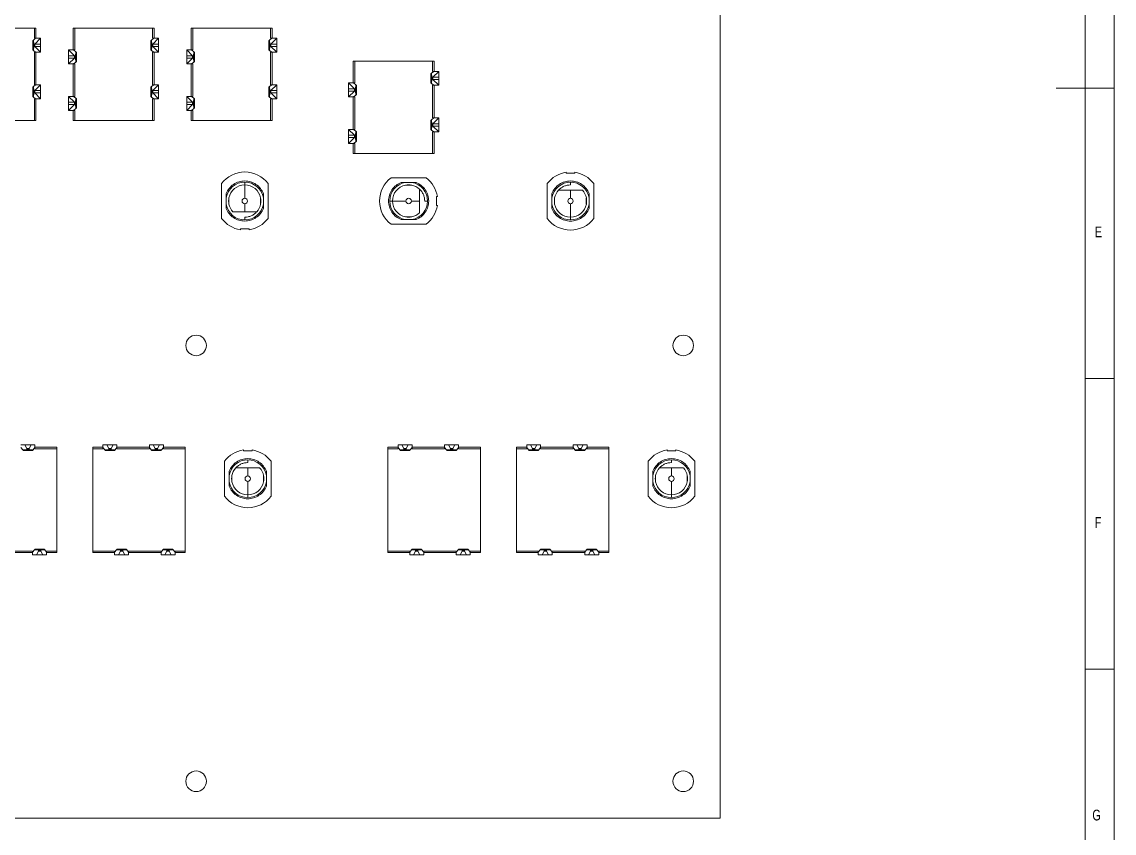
# Model space of a CAD drawing. Header units: millimetres. Extents: x 5 to 589, y 5 to 415.
# Drawn here: x 401.1 to 589, y 81.8 to 221.4 of the extents above; entities that cross this region are included whole.
import ezdxf

# ---------------------------------------------------------------- set-up
doc = ezdxf.new("R2010")
doc.units = ezdxf.units.MM
doc.styles.add('SLDTEXTSTYLE0', font='TXT', dxfattribs={"width": 0.75})

msp = doc.modelspace()

# ---------------------------------------------------------------- linework, layer by layer
at = {"color": 7, "linetype": 'Continuous', "lineweight": 0}
for p, q in [((589, 5), (589, 415)), ((584, 60.25), (584, 410)), ((589, 210), (579, 210)), ((584, 160), (589, 160)), ((589, 110), (584, 110))]:
    msp.add_line(p, q, dxfattribs=at)
at = {"color": 7, "linetype": 'Continuous', "lineweight": 15}
for p, q in [((521.21, 84.36), (521.21, 389.16)), ((403.23, 220.31), (389.83, 220.31)), ((403.23, 218.56), (403.23, 220.31)), ((403.48, 220.31), (403.23, 220.31)), ((403.48, 220.31), (403.48, 218.56)), ((409.9, 220.31), (409.9, 216.56)), ((410.15, 220.31), (409.9, 220.31)), ((410.15, 220.31), (410.15, 216.56)), ((423.55, 220.31), (410.15, 220.31)), ((423.55, 218.56), (423.55, 220.31)), ((423.8, 220.31), (423.55, 220.31)), ((423.8, 220.31), (423.8, 218.56)), ((430.22, 220.31), (430.22, 216.56)), ((430.47, 220.31), (430.22, 220.31)), ((430.47, 220.31), (430.47, 216.56)), ((443.87, 220.31), (430.47, 220.31)), ((443.87, 218.56), (443.87, 220.31)), ((444.12, 220.31), (443.87, 220.31)), ((444.12, 220.31), (444.12, 218.56)), ((402.93, 218.16), (403.05, 218.25)), ((402.93, 216.56), (402.93, 218.16)), ((403.43, 218.56), (403.05, 218.25)), ((403.05, 218.25), (403.11, 217.56)), ((403.23, 218.56), (403.43, 218.56)), ((404.28, 218.56), (403.28, 217.56)), ((403.43, 218.56), (404.28, 218.56)), ((404.28, 218.56), (404.28, 217.56)), ((423.25, 218.16), (423.37, 218.25)), ((423.25, 216.56), (423.25, 218.16)), ((423.75, 218.56), (423.37, 218.25)), ((423.37, 218.25), (423.43, 217.56)), ((423.55, 218.56), (423.75, 218.56)), ((424.6, 218.56), (423.6, 217.56)), ((423.75, 218.56), (424.6, 218.56)), ((424.6, 218.56), (424.6, 217.56)), ((443.57, 218.16), (443.69, 218.25)), ((443.57, 216.56), (443.57, 218.16)), ((444.07, 218.56), (443.69, 218.25)), ((443.69, 218.25), (443.75, 217.56)), ((443.87, 218.56), (444.07, 218.56)), ((444.92, 218.56), (443.92, 217.56)), ((444.07, 218.56), (444.92, 218.56)), ((444.92, 218.56), (444.92, 217.56)), ((403.05, 216.46), (402.93, 216.56)), ((403.11, 217.16), (403.05, 216.46)), ((403.05, 216.46), (403.43, 216.16)), ((403.11, 217.56), (403.11, 217.16)), ((403.28, 217.56), (403.11, 217.56)), ((403.11, 217.16), (403.28, 217.16)), ((403.23, 210.56), (403.23, 216.16)), ((403.43, 216.16), (403.23, 216.16)), ((403.28, 217.16), (403.28, 217.56)), ((404.28, 217.56), (403.28, 217.56)), ((403.28, 217.16), (404.28, 216.16)), ((403.28, 217.16), (404.28, 217.16)), ((404.28, 216.16), (403.43, 216.16)), ((403.48, 216.16), (403.48, 210.56)), ((404.28, 217.56), (404.28, 217.16)), ((404.28, 217.16), (404.28, 216.16)), ((409.1, 216.56), (409.95, 216.56)), ((410.1, 215.56), (409.1, 216.56)), ((409.1, 215.56), (409.1, 216.56)), ((410.33, 216.25), (409.95, 216.56)), ((409.95, 216.56), (410.15, 216.56)), ((410.27, 215.56), (410.33, 216.25)), ((410.33, 216.25), (410.45, 216.16)), ((410.45, 216.16), (410.45, 214.56)), ((423.37, 216.46), (423.25, 216.56)), ((423.43, 217.16), (423.37, 216.46)), ((423.37, 216.46), (423.75, 216.16)), ((423.43, 217.56), (423.43, 217.16)), ((423.6, 217.56), (423.43, 217.56)), ((423.43, 217.16), (423.6, 217.16)), ((423.55, 210.56), (423.55, 216.16)), ((423.75, 216.16), (423.55, 216.16)), ((423.6, 217.16), (423.6, 217.56)), ((424.6, 217.56), (423.6, 217.56)), ((423.6, 217.16), (424.6, 216.16)), ((423.6, 217.16), (424.6, 217.16)), ((424.6, 216.16), (423.75, 216.16)), ((423.8, 216.16), (423.8, 210.56)), ((424.6, 217.56), (424.6, 217.16)), ((424.6, 217.16), (424.6, 216.16)), ((430.42, 215.56), (429.42, 216.56)), ((429.42, 215.56), (429.42, 216.56)), ((429.42, 216.56), (430.27, 216.56)), ((430.65, 216.25), (430.27, 216.56)), ((430.27, 216.56), (430.47, 216.56)), ((430.59, 215.56), (430.65, 216.25)), ((430.65, 216.25), (430.77, 216.16)), ((430.77, 216.16), (430.77, 214.56)), ((443.69, 216.46), (443.57, 216.56)), ((443.75, 217.16), (443.69, 216.46)), ((443.69, 216.46), (444.07, 216.16)), ((443.75, 217.56), (443.75, 217.16)), ((443.92, 217.56), (443.75, 217.56)), ((443.75, 217.16), (443.92, 217.16)), ((443.87, 210.56), (443.87, 216.16)), ((444.07, 216.16), (443.87, 216.16)), ((443.92, 217.16), (443.92, 217.56)), ((444.92, 217.56), (443.92, 217.56)), ((443.92, 217.16), (444.92, 216.16)), ((443.92, 217.16), (444.92, 217.16)), ((444.92, 216.16), (444.07, 216.16)), ((444.12, 216.16), (444.12, 210.56)), ((444.92, 217.56), (444.92, 217.16)), ((444.92, 217.16), (444.92, 216.16)), ((409.1, 215.16), (409.1, 215.56)), ((410.1, 215.56), (409.1, 215.56)), ((409.1, 214.16), (410.1, 215.16)), ((409.1, 215.16), (410.1, 215.16)), ((409.1, 214.16), (409.1, 215.16)), ((410.33, 214.46), (409.95, 214.16)), ((410.27, 215.56), (410.1, 215.56)), ((410.1, 215.56), (410.1, 215.16)), ((410.1, 215.16), (410.27, 215.16)), ((410.27, 215.16), (410.27, 215.56)), ((410.33, 214.46), (410.27, 215.16)), ((410.45, 214.56), (410.33, 214.46)), ((429.42, 215.16), (429.42, 215.56)), ((430.42, 215.56), (429.42, 215.56)), ((429.42, 214.16), (430.42, 215.16)), ((429.42, 215.16), (430.42, 215.16)), ((429.42, 214.16), (429.42, 215.16)), ((430.65, 214.46), (430.27, 214.16)), ((430.42, 215.56), (430.42, 215.16)), ((430.59, 215.56), (430.42, 215.56)), ((430.42, 215.16), (430.59, 215.16)), ((430.59, 215.16), (430.59, 215.56)), ((430.65, 214.46), (430.59, 215.16)), ((430.77, 214.56), (430.65, 214.46)), ((458.09, 214.62), (458.09, 210.87)), ((458.34, 214.62), (458.09, 214.62)), ((458.34, 214.62), (458.34, 210.87)), ((471.74, 214.62), (458.34, 214.62)), ((471.74, 212.87), (471.74, 214.62)), ((471.99, 214.62), (471.74, 214.62)), ((471.99, 214.62), (471.99, 212.87)), ((409.95, 214.16), (409.1, 214.16)), ((409.9, 208.56), (409.9, 214.16)), ((410.15, 214.16), (409.95, 214.16)), ((410.15, 214.16), (410.15, 208.56)), ((430.27, 214.16), (429.42, 214.16)), ((430.22, 208.56), (430.22, 214.16)), ((430.47, 214.16), (430.27, 214.16)), ((430.47, 214.16), (430.47, 208.56)), ((471.44, 212.47), (471.56, 212.56)), ((471.44, 210.87), (471.44, 212.47)), ((471.94, 212.87), (471.56, 212.56)), ((471.56, 212.56), (471.62, 211.87)), ((471.74, 212.87), (471.94, 212.87)), ((472.79, 212.87), (471.79, 211.87)), ((471.94, 212.87), (472.79, 212.87)), ((472.79, 212.87), (472.79, 211.87)), ((403.43, 210.56), (403.05, 210.25)), ((403.23, 210.56), (403.43, 210.56)), ((404.28, 210.56), (403.28, 209.56)), ((403.43, 210.56), (404.28, 210.56)), ((404.28, 210.56), (404.28, 209.56)), ((423.75, 210.56), (423.37, 210.25)), ((423.55, 210.56), (423.75, 210.56)), ((424.6, 210.56), (423.6, 209.56)), ((423.75, 210.56), (424.6, 210.56)), ((424.6, 210.56), (424.6, 209.56)), ((444.07, 210.56), (443.69, 210.25)), ((443.87, 210.56), (444.07, 210.56)), ((444.92, 210.56), (443.92, 209.56)), ((444.07, 210.56), (444.92, 210.56)), ((444.92, 210.56), (444.92, 209.56)), ((457.29, 210.87), (458.14, 210.87)), ((458.29, 209.87), (457.29, 210.87)), ((457.29, 209.87), (457.29, 210.87)), ((458.52, 210.56), (458.14, 210.87)), ((458.14, 210.87), (458.34, 210.87)), ((458.46, 209.87), (458.52, 210.56)), ((458.52, 210.56), (458.64, 210.47)), ((471.56, 210.77), (471.44, 210.87)), ((471.62, 211.47), (471.56, 210.77)), ((471.56, 210.77), (471.94, 210.47)), ((471.62, 211.87), (471.62, 211.47)), ((471.79, 211.87), (471.62, 211.87)), ((471.62, 211.47), (471.79, 211.47)), ((471.79, 211.47), (471.79, 211.87)), ((472.79, 211.87), (471.79, 211.87)), ((471.79, 211.47), (472.79, 210.47)), ((471.79, 211.47), (472.79, 211.47)), ((472.79, 211.87), (472.79, 211.47)), ((472.79, 211.47), (472.79, 210.47)), ((402.93, 210.16), (403.05, 210.25)), ((402.93, 208.56), (402.93, 210.16)), ((403.05, 210.25), (403.11, 209.56)), ((403.11, 209.16), (403.05, 208.46)), ((403.11, 209.56), (403.11, 209.16)), ((403.28, 209.56), (403.11, 209.56)), ((403.11, 209.16), (403.28, 209.16)), ((403.28, 209.16), (403.28, 209.56)), ((404.28, 209.56), (403.28, 209.56)), ((403.28, 209.16), (404.28, 209.16)), ((403.28, 209.16), (404.28, 208.16)), ((404.28, 209.56), (404.28, 209.16)), ((404.28, 209.16), (404.28, 208.16)), ((423.25, 210.16), (423.37, 210.25)), ((423.25, 208.56), (423.25, 210.16)), ((423.37, 210.25), (423.43, 209.56)), ((423.43, 209.16), (423.37, 208.46)), ((423.6, 209.56), (423.43, 209.56)), ((423.43, 209.56), (423.43, 209.16)), ((423.43, 209.16), (423.6, 209.16)), ((423.6, 209.16), (423.6, 209.56)), ((424.6, 209.56), (423.6, 209.56)), ((423.6, 209.16), (424.6, 209.16)), ((423.6, 209.16), (424.6, 208.16)), ((424.6, 209.56), (424.6, 209.16)), ((424.6, 209.16), (424.6, 208.16)), ((443.57, 210.16), (443.69, 210.25)), ((443.57, 208.56), (443.57, 210.16)), ((443.69, 210.25), (443.75, 209.56)), ((443.75, 209.16), (443.69, 208.46)), ((443.75, 209.56), (443.75, 209.16)), ((443.92, 209.56), (443.75, 209.56)), ((443.75, 209.16), (443.92, 209.16)), ((443.92, 209.16), (443.92, 209.56)), ((444.92, 209.56), (443.92, 209.56)), ((443.92, 209.16), (444.92, 209.16)), ((443.92, 209.16), (444.92, 208.16)), ((444.92, 209.56), (444.92, 209.16)), ((444.92, 209.16), (444.92, 208.16)), ((457.29, 209.47), (457.29, 209.87)), ((458.29, 209.87), (457.29, 209.87)), ((457.29, 208.47), (458.29, 209.47)), ((457.29, 208.47), (457.29, 209.47)), ((457.29, 209.47), (458.29, 209.47)), ((458.52, 208.77), (458.14, 208.47)), ((458.46, 209.87), (458.29, 209.87)), ((458.29, 209.87), (458.29, 209.47)), ((458.29, 209.47), (458.46, 209.47)), ((458.46, 209.47), (458.46, 209.87)), ((458.52, 208.77), (458.46, 209.47)), ((458.64, 208.87), (458.52, 208.77)), ((458.64, 210.47), (458.64, 208.87)), ((471.74, 204.87), (471.74, 210.47)), ((471.94, 210.47), (471.74, 210.47)), ((472.79, 210.47), (471.94, 210.47)), ((471.99, 210.47), (471.99, 204.87)), ((403.05, 208.46), (402.93, 208.56)), ((403.43, 208.16), (403.05, 208.46)), ((403.23, 204.41), (403.23, 208.16)), ((403.43, 208.16), (403.23, 208.16)), ((404.28, 208.16), (403.43, 208.16)), ((403.48, 208.16), (403.48, 204.41)), ((409.1, 208.56), (409.95, 208.56)), ((410.1, 207.56), (409.1, 208.56)), ((409.1, 207.56), (409.1, 208.56)), ((409.1, 207.16), (409.1, 207.56)), ((410.1, 207.56), (409.1, 207.56)), ((409.1, 206.16), (410.1, 207.16)), ((409.1, 206.16), (409.1, 207.16)), ((409.1, 207.16), (410.1, 207.16)), ((409.95, 208.56), (410.33, 208.25)), ((409.95, 208.56), (410.15, 208.56)), ((410.27, 207.56), (410.1, 207.56)), ((410.1, 207.56), (410.1, 207.16)), ((410.1, 207.16), (410.27, 207.16)), ((410.27, 207.56), (410.33, 208.25)), ((410.27, 207.16), (410.27, 207.56)), ((410.33, 206.46), (410.27, 207.16)), ((410.33, 208.25), (410.45, 208.16)), ((410.45, 208.16), (410.45, 206.56)), ((423.37, 208.46), (423.25, 208.56)), ((423.75, 208.16), (423.37, 208.46)), ((423.55, 204.41), (423.55, 208.16)), ((423.75, 208.16), (423.55, 208.16)), ((424.6, 208.16), (423.75, 208.16)), ((423.8, 208.16), (423.8, 204.41)), ((429.42, 208.56), (430.27, 208.56)), ((430.42, 207.56), (429.42, 208.56)), ((429.42, 207.56), (429.42, 208.56)), ((429.42, 207.16), (429.42, 207.56)), ((430.42, 207.56), (429.42, 207.56)), ((429.42, 206.16), (430.42, 207.16)), ((429.42, 206.16), (429.42, 207.16)), ((429.42, 207.16), (430.42, 207.16)), ((430.27, 208.56), (430.65, 208.25)), ((430.27, 208.56), (430.47, 208.56)), ((430.59, 207.56), (430.42, 207.56)), ((430.42, 207.56), (430.42, 207.16)), ((430.42, 207.16), (430.59, 207.16)), ((430.59, 207.56), (430.65, 208.25)), ((430.59, 207.16), (430.59, 207.56)), ((430.65, 206.46), (430.59, 207.16)), ((430.65, 208.25), (430.77, 208.16)), ((430.77, 208.16), (430.77, 206.56)), ((443.69, 208.46), (443.57, 208.56)), ((444.07, 208.16), (443.69, 208.46)), ((443.87, 204.41), (443.87, 208.16)), ((444.07, 208.16), (443.87, 208.16)), ((444.92, 208.16), (444.07, 208.16)), ((444.12, 208.16), (444.12, 204.41)), ((458.14, 208.47), (457.29, 208.47)), ((458.09, 202.87), (458.09, 208.47)), ((458.34, 208.47), (458.14, 208.47)), ((458.34, 208.47), (458.34, 202.87)), ((409.95, 206.16), (409.1, 206.16)), ((409.9, 204.41), (409.9, 206.16)), ((409.95, 206.16), (410.33, 206.46)), ((410.15, 206.16), (409.95, 206.16)), ((410.15, 206.16), (410.15, 204.41)), ((410.45, 206.56), (410.33, 206.46)), ((430.27, 206.16), (429.42, 206.16)), ((430.22, 204.41), (430.22, 206.16)), ((430.27, 206.16), (430.65, 206.46)), ((430.47, 206.16), (430.27, 206.16)), ((430.47, 206.16), (430.47, 204.41)), ((430.77, 206.56), (430.65, 206.46)), ((471.94, 204.87), (471.56, 204.56)), ((471.74, 204.87), (471.94, 204.87)), ((472.79, 204.87), (471.79, 203.87)), ((471.94, 204.87), (472.79, 204.87)), ((472.79, 204.87), (472.79, 203.87)), ((389.83, 204.41), (403.23, 204.41)), ((403.48, 204.41), (403.23, 204.41)), ((409.9, 204.41), (410.15, 204.41)), ((410.15, 204.41), (423.55, 204.41)), ((423.8, 204.41), (423.55, 204.41)), ((430.22, 204.41), (430.47, 204.41)), ((430.47, 204.41), (443.87, 204.41)), ((444.12, 204.41), (443.87, 204.41)), ((471.44, 204.47), (471.56, 204.56)), ((471.44, 202.87), (471.44, 204.47)), ((471.56, 204.56), (471.62, 203.87)), ((471.62, 203.47), (471.56, 202.77)), ((471.62, 203.87), (471.62, 203.47)), ((471.79, 203.87), (471.62, 203.87)), ((471.62, 203.47), (471.79, 203.47)), ((471.79, 203.47), (471.79, 203.87)), ((472.79, 203.87), (471.79, 203.87)), ((471.79, 203.47), (472.79, 203.47)), ((471.79, 203.47), (472.79, 202.47)), ((472.79, 203.87), (472.79, 203.47)), ((472.79, 203.47), (472.79, 202.47)), ((458.29, 201.87), (457.29, 202.87)), ((457.29, 201.87), (457.29, 202.87)), ((457.29, 202.87), (458.14, 202.87)), ((457.29, 201.47), (457.29, 201.87)), ((458.29, 201.87), (457.29, 201.87)), ((457.29, 200.47), (458.29, 201.47)), ((457.29, 201.47), (458.29, 201.47)), ((457.29, 200.47), (457.29, 201.47)), ((458.14, 202.87), (458.52, 202.56)), ((458.14, 202.87), (458.34, 202.87)), ((458.46, 201.87), (458.29, 201.87)), ((458.29, 201.87), (458.29, 201.47)), ((458.29, 201.47), (458.46, 201.47)), ((458.46, 201.87), (458.52, 202.56)), ((458.46, 201.47), (458.46, 201.87)), ((458.52, 200.77), (458.46, 201.47)), ((458.52, 202.56), (458.64, 202.47)), ((458.64, 202.47), (458.64, 200.87)), ((471.56, 202.77), (471.44, 202.87)), ((471.94, 202.47), (471.56, 202.77)), ((471.74, 198.72), (471.74, 202.47)), ((471.94, 202.47), (471.74, 202.47)), ((472.79, 202.47), (471.94, 202.47)), ((471.99, 202.47), (471.99, 198.72)), ((458.14, 200.47), (457.29, 200.47)), ((458.09, 198.72), (458.09, 200.47)), ((458.14, 200.47), (458.52, 200.77)), ((458.34, 200.47), (458.14, 200.47)), ((458.34, 200.47), (458.34, 198.72)), ((458.64, 200.87), (458.52, 200.77)), ((458.09, 198.72), (458.34, 198.72)), ((458.34, 198.72), (471.74, 198.72)), ((471.99, 198.72), (471.74, 198.72)), ((494.71, 195.5), (494.71, 195.33)), ((496.21, 195.5), (496.21, 195.33)), ((439.42, 193.33), (439.42, 193.81)), ((470.61, 194.56), (464.61, 194.56)), ((496.21, 195.33), (494.71, 195.33)), ((495.46, 193.81), (495.46, 193.33)), ((435.42, 193.56), (435.42, 187.56)), ((439.42, 193.33), (439.42, 191.02)), ((443.42, 187.56), (443.42, 193.56)), ((491.46, 193.56), (491.46, 187.56)), ((495.46, 191.02), (495.46, 192.43)), ((499.46, 187.56), (499.46, 193.56)), ((439.42, 190.09), (439.42, 188.68)), ((464.83, 190.56), (464.36, 190.56)), ((464.83, 190.56), (467.14, 190.56)), ((468.07, 190.56), (469.48, 190.56)), ((470.86, 190.56), (470.38, 190.56)), ((472.55, 191.31), (472.38, 191.31)), ((472.38, 189.81), (472.38, 191.31)), ((495.46, 187.78), (495.46, 190.09)), ((472.55, 189.81), (472.38, 189.81)), ((439.42, 187.31), (439.42, 187.78)), ((464.61, 186.56), (470.61, 186.56)), ((495.46, 187.78), (495.46, 187.31)), ((438.67, 185.78), (440.17, 185.78)), ((438.67, 185.62), (438.67, 185.78)), ((440.17, 185.62), (440.17, 185.78)), ((400.91, 148.58), (401.56, 148.58)), ((401.56, 148.58), (401.91, 147.98)), ((401.56, 148.58), (402.65, 148.58)), ((402.31, 147.98), (402.65, 148.58)), ((402.65, 148.58), (403.31, 148.58)), ((403.31, 148.58), (403.31, 148.13)), ((415.02, 148.13), (415.02, 148.58)), ((415.02, 148.58), (415.67, 148.58)), ((415.67, 148.58), (416.02, 147.98)), ((415.67, 148.58), (416.76, 148.58)), ((416.42, 147.98), (416.76, 148.58)), ((416.76, 148.58), (417.42, 148.58)), ((417.42, 148.58), (417.42, 148.13)), ((423.02, 148.13), (423.02, 148.58)), ((423.02, 148.58), (423.67, 148.58)), ((423.67, 148.58), (424.02, 147.98)), ((423.67, 148.58), (424.76, 148.58)), ((424.42, 147.98), (424.76, 148.58)), ((424.76, 148.58), (425.42, 148.58)), ((425.42, 148.58), (425.42, 148.13)), ((465.81, 148.13), (465.81, 148.58)), ((465.81, 148.58), (466.46, 148.58)), ((466.46, 148.58), (466.81, 147.98)), ((466.46, 148.58), (467.55, 148.58)), ((467.21, 147.98), (467.55, 148.58)), ((467.55, 148.58), (468.21, 148.58)), ((468.21, 148.58), (468.21, 148.13)), ((473.81, 148.13), (473.81, 148.58)), ((473.81, 148.58), (474.46, 148.58)), ((474.46, 148.58), (474.81, 147.98)), ((474.46, 148.58), (475.55, 148.58)), ((475.21, 147.98), (475.55, 148.58)), ((475.55, 148.58), (476.21, 148.58)), ((476.21, 148.58), (476.21, 148.13)), ((487.92, 148.13), (487.92, 148.58)), ((487.92, 148.58), (488.57, 148.58)), ((488.57, 148.58), (488.92, 147.98)), ((488.57, 148.58), (489.66, 148.58)), ((489.32, 147.98), (489.66, 148.58)), ((489.66, 148.58), (490.32, 148.58)), ((490.32, 148.58), (490.32, 148.13)), ((495.92, 148.13), (495.92, 148.58)), ((495.92, 148.58), (496.57, 148.58)), ((496.57, 148.58), (496.92, 147.98)), ((496.57, 148.58), (497.66, 148.58)), ((497.32, 147.98), (497.66, 148.58)), ((497.66, 148.58), (498.32, 148.58)), ((498.32, 148.58), (498.32, 148.13)), ((401.21, 147.75), (400.91, 148.13)), ((401.21, 147.75), (401.91, 147.81)), ((401.31, 147.63), (401.21, 147.75)), ((402.91, 147.63), (401.31, 147.63)), ((402.31, 147.98), (401.91, 147.98)), ((401.91, 147.98), (401.91, 147.81)), ((401.91, 147.81), (402.31, 147.81)), ((402.31, 147.81), (402.31, 147.98)), ((402.31, 147.81), (403, 147.75)), ((403, 147.75), (402.91, 147.63)), ((403.31, 148.13), (403, 147.75)), ((403.31, 148.18), (407.06, 148.18)), ((403.31, 148.13), (403.31, 147.93)), ((407.06, 147.93), (403.31, 147.93)), ((407.06, 148.18), (407.06, 147.93)), ((407.06, 130.33), (407.06, 147.93)), ((413.27, 148.18), (415.02, 148.18)), ((413.27, 148.18), (413.27, 147.93)), ((413.27, 147.93), (413.27, 130.33)), ((415.02, 147.93), (413.27, 147.93)), ((415.32, 147.75), (415.02, 148.13)), ((415.02, 147.93), (415.02, 148.13)), ((415.32, 147.75), (416.02, 147.81)), ((415.42, 147.63), (415.32, 147.75)), ((417.02, 147.63), (415.42, 147.63)), ((416.42, 147.98), (416.02, 147.98)), ((416.02, 147.98), (416.02, 147.81)), ((416.02, 147.81), (416.42, 147.81)), ((416.42, 147.81), (416.42, 147.98)), ((416.42, 147.81), (417.11, 147.75)), ((417.11, 147.75), (417.02, 147.63)), ((417.11, 147.75), (417.42, 148.13)), ((417.42, 148.18), (423.02, 148.18)), ((417.42, 148.13), (417.42, 147.93)), ((423.02, 147.93), (417.42, 147.93)), ((423.32, 147.75), (423.02, 148.13)), ((423.02, 147.93), (423.02, 148.13)), ((423.32, 147.75), (424.02, 147.81)), ((423.42, 147.63), (423.32, 147.75)), ((425.02, 147.63), (423.42, 147.63)), ((424.02, 147.98), (424.02, 147.81)), ((424.42, 147.98), (424.02, 147.98)), ((424.02, 147.81), (424.42, 147.81)), ((424.42, 147.81), (424.42, 147.98)), ((424.42, 147.81), (425.11, 147.75)), ((425.11, 147.75), (425.02, 147.63)), ((425.42, 148.13), (425.11, 147.75)), ((425.42, 148.18), (429.17, 148.18)), ((425.42, 148.13), (425.42, 147.93)), ((429.17, 147.93), (425.42, 147.93)), ((429.17, 148.18), (429.17, 147.93)), ((429.17, 130.33), (429.17, 147.93)), ((439.18, 147.72), (439.18, 147.55)), ((440.68, 147.55), (439.18, 147.55)), ((440.68, 147.72), (440.68, 147.55)), ((464.06, 148.18), (465.81, 148.18)), ((464.06, 148.18), (464.06, 147.93)), ((464.06, 147.93), (464.06, 130.33)), ((465.81, 147.93), (464.06, 147.93)), ((466.11, 147.75), (465.81, 148.13)), ((465.81, 147.93), (465.81, 148.13)), ((466.11, 147.75), (466.81, 147.81)), ((466.21, 147.63), (466.11, 147.75)), ((467.81, 147.63), (466.21, 147.63)), ((466.81, 147.98), (466.81, 147.81)), ((467.21, 147.98), (466.81, 147.98)), ((466.81, 147.81), (467.21, 147.81)), ((467.21, 147.81), (467.21, 147.98)), ((467.21, 147.81), (467.9, 147.75)), ((467.9, 147.75), (467.81, 147.63)), ((467.9, 147.75), (468.21, 148.13)), ((468.21, 148.18), (473.81, 148.18)), ((468.21, 148.13), (468.21, 147.93)), ((473.81, 147.93), (468.21, 147.93)), ((474.11, 147.75), (473.81, 148.13)), ((473.81, 147.93), (473.81, 148.13)), ((474.11, 147.75), (474.81, 147.81)), ((474.21, 147.63), (474.11, 147.75)), ((475.81, 147.63), (474.21, 147.63)), ((475.21, 147.98), (474.81, 147.98)), ((474.81, 147.98), (474.81, 147.81)), ((474.81, 147.81), (475.21, 147.81)), ((475.21, 147.81), (475.21, 147.98)), ((475.21, 147.81), (475.9, 147.75)), ((475.9, 147.75), (475.81, 147.63)), ((476.21, 148.13), (475.9, 147.75)), ((476.21, 148.18), (479.96, 148.18)), ((476.21, 148.13), (476.21, 147.93)), ((479.96, 147.93), (476.21, 147.93)), ((479.96, 148.18), (479.96, 147.93)), ((479.96, 130.33), (479.96, 147.93)), ((486.17, 148.18), (487.92, 148.18)), ((486.17, 148.18), (486.17, 147.93)), ((486.17, 147.93), (486.17, 130.33)), ((487.92, 147.93), (486.17, 147.93)), ((488.22, 147.75), (487.92, 148.13)), ((487.92, 147.93), (487.92, 148.13)), ((488.22, 147.75), (488.92, 147.81)), ((488.32, 147.63), (488.22, 147.75)), ((489.92, 147.63), (488.32, 147.63)), ((489.32, 147.98), (488.92, 147.98)), ((488.92, 147.98), (488.92, 147.81)), ((488.92, 147.81), (489.32, 147.81)), ((489.32, 147.81), (489.32, 147.98)), ((489.32, 147.81), (490.01, 147.75)), ((490.01, 147.75), (489.92, 147.63)), ((490.01, 147.75), (490.32, 148.13)), ((490.32, 148.18), (495.92, 148.18)), ((490.32, 148.13), (490.32, 147.93)), ((495.92, 147.93), (490.32, 147.93)), ((496.22, 147.75), (495.92, 148.13)), ((495.92, 147.93), (495.92, 148.13)), ((496.22, 147.75), (496.92, 147.81)), ((496.32, 147.63), (496.22, 147.75)), ((497.92, 147.63), (496.32, 147.63)), ((497.32, 147.98), (496.92, 147.98)), ((496.92, 147.98), (496.92, 147.81)), ((496.92, 147.81), (497.32, 147.81)), ((497.32, 147.81), (497.32, 147.98)), ((497.32, 147.81), (498.01, 147.75)), ((498.01, 147.75), (497.92, 147.63)), ((498.32, 148.13), (498.01, 147.75)), ((498.32, 148.18), (502.07, 148.18)), ((498.32, 148.13), (498.32, 147.93)), ((502.07, 147.93), (498.32, 147.93)), ((502.07, 148.18), (502.07, 147.93)), ((502.07, 130.33), (502.07, 147.93)), ((512.08, 147.72), (512.08, 147.55)), ((513.58, 147.55), (512.08, 147.55)), ((513.58, 147.72), (513.58, 147.55)), ((435.93, 145.78), (435.93, 139.78)), ((439.93, 146.03), (439.93, 145.55)), ((443.93, 139.78), (443.93, 145.78)), ((508.83, 145.78), (508.83, 139.78)), ((512.83, 146.03), (512.83, 145.55)), ((516.83, 139.78), (516.83, 145.78)), ((439.93, 143.24), (439.93, 144.65)), ((512.83, 143.24), (512.83, 144.65)), ((439.93, 140), (439.93, 142.31)), ((512.83, 140), (512.83, 142.31)), ((439.93, 140), (439.93, 139.53)), ((512.83, 140), (512.83, 139.53)), ((397.31, 130.33), (402.91, 130.33)), ((402.91, 130.08), (397.31, 130.08)), ((402.91, 130.13), (403.21, 130.51)), ((402.91, 130.13), (402.91, 130.33)), ((402.91, 129.68), (402.91, 130.13)), ((403.56, 129.68), (402.91, 129.68)), ((403.21, 130.51), (403.31, 130.63)), ((403.91, 130.45), (403.21, 130.51)), ((403.31, 130.63), (404.91, 130.63)), ((403.91, 130.28), (403.56, 129.68)), ((404.65, 129.68), (403.56, 129.68)), ((404.31, 130.45), (403.91, 130.45)), ((403.91, 130.45), (403.91, 130.28)), ((403.91, 130.28), (404.31, 130.28)), ((405, 130.51), (404.31, 130.45)), ((404.31, 130.28), (404.31, 130.45)), ((404.65, 129.68), (404.31, 130.28)), ((405.31, 129.68), (404.65, 129.68)), ((404.91, 130.63), (405, 130.51)), ((405, 130.51), (405.31, 130.13)), ((405.31, 130.33), (407.06, 130.33)), ((405.31, 130.33), (405.31, 130.13)), ((405.31, 130.13), (405.31, 129.68)), ((407.06, 130.08), (405.31, 130.08)), ((407.06, 130.08), (407.06, 130.33)), ((413.27, 130.33), (417.02, 130.33)), ((413.27, 130.33), (413.27, 130.08)), ((413.27, 130.08), (417.02, 130.08)), ((417.32, 130.51), (417.02, 130.13)), ((417.02, 130.13), (417.02, 130.33)), ((417.02, 129.68), (417.02, 130.13)), ((417.67, 129.68), (417.02, 129.68)), ((417.32, 130.51), (417.42, 130.63)), ((418.02, 130.45), (417.32, 130.51)), ((417.42, 130.63), (419.02, 130.63)), ((418.02, 130.28), (417.67, 129.68)), ((418.76, 129.68), (417.67, 129.68)), ((418.02, 130.45), (418.02, 130.28)), ((418.42, 130.45), (418.02, 130.45)), ((418.02, 130.28), (418.42, 130.28)), ((419.11, 130.51), (418.42, 130.45)), ((418.42, 130.28), (418.42, 130.45)), ((418.76, 129.68), (418.42, 130.28)), ((419.42, 129.68), (418.76, 129.68)), ((419.02, 130.63), (419.11, 130.51)), ((419.11, 130.51), (419.42, 130.13)), ((419.42, 130.33), (425.02, 130.33)), ((419.42, 130.33), (419.42, 130.13)), ((419.42, 130.13), (419.42, 129.68)), ((425.02, 130.08), (419.42, 130.08)), ((425.02, 130.13), (425.32, 130.51)), ((425.02, 130.13), (425.02, 130.33)), ((425.02, 129.68), (425.02, 130.13)), ((425.67, 129.68), (425.02, 129.68)), ((425.32, 130.51), (425.42, 130.63)), ((426.02, 130.45), (425.32, 130.51)), ((425.42, 130.63), (427.02, 130.63)), ((426.02, 130.28), (425.67, 129.68)), ((426.76, 129.68), (425.67, 129.68)), ((426.02, 130.45), (426.02, 130.28)), ((426.42, 130.45), (426.02, 130.45)), ((426.02, 130.28), (426.42, 130.28)), ((427.11, 130.51), (426.42, 130.45)), ((426.42, 130.28), (426.42, 130.45)), ((426.76, 129.68), (426.42, 130.28)), ((427.42, 129.68), (426.76, 129.68)), ((427.02, 130.63), (427.11, 130.51)), ((427.11, 130.51), (427.42, 130.13)), ((427.42, 130.33), (429.17, 130.33)), ((427.42, 130.33), (427.42, 130.13)), ((427.42, 130.13), (427.42, 129.68)), ((429.17, 130.08), (427.42, 130.08)), ((429.17, 130.08), (429.17, 130.33)), ((464.06, 130.33), (467.81, 130.33)), ((464.06, 130.33), (464.06, 130.08)), ((464.06, 130.08), (467.81, 130.08)), ((468.11, 130.51), (467.81, 130.13)), ((467.81, 130.13), (467.81, 130.33)), ((467.81, 129.68), (467.81, 130.13)), ((468.46, 129.68), (467.81, 129.68)), ((468.11, 130.51), (468.21, 130.63)), ((468.81, 130.45), (468.11, 130.51)), ((468.21, 130.63), (469.81, 130.63)), ((468.81, 130.28), (468.46, 129.68)), ((469.55, 129.68), (468.46, 129.68)), ((469.21, 130.45), (468.81, 130.45)), ((468.81, 130.45), (468.81, 130.28)), ((468.81, 130.28), (469.21, 130.28)), ((469.9, 130.51), (469.21, 130.45)), ((469.21, 130.28), (469.21, 130.45)), ((469.55, 129.68), (469.21, 130.28)), ((470.21, 129.68), (469.55, 129.68)), ((469.81, 130.63), (469.9, 130.51)), ((469.9, 130.51), (470.21, 130.13)), ((470.21, 130.33), (475.81, 130.33)), ((470.21, 130.33), (470.21, 130.13)), ((470.21, 130.13), (470.21, 129.68)), ((475.81, 130.08), (470.21, 130.08)), ((475.81, 130.13), (476.11, 130.51)), ((475.81, 130.13), (475.81, 130.33)), ((475.81, 129.68), (475.81, 130.13)), ((476.46, 129.68), (475.81, 129.68)), ((476.11, 130.51), (476.21, 130.63)), ((476.81, 130.45), (476.11, 130.51)), ((476.21, 130.63), (477.81, 130.63)), ((476.81, 130.28), (476.46, 129.68)), ((477.55, 129.68), (476.46, 129.68)), ((477.21, 130.45), (476.81, 130.45)), ((476.81, 130.45), (476.81, 130.28)), ((476.81, 130.28), (477.21, 130.28)), ((477.9, 130.51), (477.21, 130.45)), ((477.21, 130.28), (477.21, 130.45)), ((477.55, 129.68), (477.21, 130.28)), ((478.21, 129.68), (477.55, 129.68)), ((477.81, 130.63), (477.9, 130.51)), ((477.9, 130.51), (478.21, 130.13)), ((478.21, 130.33), (479.96, 130.33)), ((478.21, 130.33), (478.21, 130.13)), ((478.21, 130.13), (478.21, 129.68)), ((479.96, 130.08), (478.21, 130.08)), ((479.96, 130.08), (479.96, 130.33)), ((486.17, 130.33), (489.92, 130.33)), ((486.17, 130.33), (486.17, 130.08)), ((486.17, 130.08), (489.92, 130.08)), ((490.22, 130.51), (489.92, 130.13)), ((489.92, 130.13), (489.92, 130.33)), ((489.92, 129.68), (489.92, 130.13)), ((490.57, 129.68), (489.92, 129.68)), ((490.22, 130.51), (490.32, 130.63)), ((490.92, 130.45), (490.22, 130.51)), ((490.32, 130.63), (491.92, 130.63)), ((490.92, 130.28), (490.57, 129.68)), ((491.66, 129.68), (490.57, 129.68)), ((490.92, 130.45), (490.92, 130.28)), ((491.32, 130.45), (490.92, 130.45)), ((490.92, 130.28), (491.32, 130.28)), ((492.01, 130.51), (491.32, 130.45)), ((491.32, 130.28), (491.32, 130.45)), ((491.66, 129.68), (491.32, 130.28)), ((492.32, 129.68), (491.66, 129.68)), ((491.92, 130.63), (492.01, 130.51)), ((492.01, 130.51), (492.32, 130.13)), ((492.32, 130.33), (497.92, 130.33)), ((492.32, 130.33), (492.32, 130.13)), ((492.32, 130.13), (492.32, 129.68)), ((497.92, 130.08), (492.32, 130.08)), ((497.92, 130.13), (498.22, 130.51)), ((497.92, 130.13), (497.92, 130.33)), ((497.92, 129.68), (497.92, 130.13)), ((498.57, 129.68), (497.92, 129.68)), ((498.22, 130.51), (498.32, 130.63)), ((498.92, 130.45), (498.22, 130.51)), ((498.32, 130.63), (499.92, 130.63)), ((498.92, 130.28), (498.57, 129.68)), ((499.66, 129.68), (498.57, 129.68)), ((499.32, 130.45), (498.92, 130.45)), ((498.92, 130.45), (498.92, 130.28)), ((498.92, 130.28), (499.32, 130.28)), ((500.01, 130.51), (499.32, 130.45)), ((499.32, 130.28), (499.32, 130.45)), ((499.66, 129.68), (499.32, 130.28)), ((500.32, 129.68), (499.66, 129.68)), ((499.92, 130.63), (500.01, 130.51)), ((500.01, 130.51), (500.32, 130.13)), ((500.32, 130.33), (502.07, 130.33)), ((500.32, 130.33), (500.32, 130.13)), ((500.32, 130.13), (500.32, 129.68)), ((502.07, 130.08), (500.32, 130.08)), ((502.07, 130.08), (502.07, 130.33)), ((89.41, 84.36), (521.21, 84.36))]:
    msp.add_line(p, q, dxfattribs=at)
for centre in [(431.04, 165.71), (514.86, 165.71), (431.04, 90.71), (514.86, 90.71)]:
    msp.add_circle(centre, 1.77, dxfattribs=at)
for centre, radius, start, end in [((439.42, 190.56), 5, 36.8699, 143.1301), ((495.46, 190.56), 5, 98.6269, 143.1301), ((495.46, 190.56), 5, 36.8699, 81.3731), ((439.42, 190.56), 3.25, 90, 169.9367), ((439.42, 190.56), 3.25, 10.0633, 90), ((467.61, 190.56), 5, 126.8699, 233.1301), ((467.61, 190.56), 3.25, 100.0633, 180), ((467.61, 190.56), 3.25, 0, 79.9367), ((467.61, 190.56), 5, 8.6269, 53.1301), ((495.46, 190.56), 3.25, 90, 169.9367), ((495.46, 190.56), 3.25, 10.0633, 90), ((439.42, 190.56), 2.78, 90, 169.1071), ((439.42, 190.56), 2.78, 10.8929, 90), ((467.61, 190.56), 2.78, 100.8929, 180), ((467.61, 190.56), 2.78, 79.1067, 100.8938), ((467.61, 190.56), 2.78, 47.4934, 79.1071), ((495.46, 190.56), 2.78, 137.4934, 169.1071), ((495.46, 190.56), 2.78, 10.8932, 42.5066), ((439.42, 190.56), 3.25, 190.0633, 270), ((439.42, 190.56), 2.78, 169.1068, 190.8929), ((439.42, 190.56), 2.78, 190.8932, 222.5066), ((439.42, 190.56), 0.465, 90, 270), ((439.42, 190.56), 0.465, 270, 90), ((439.42, 190.56), 3.25, 270, 349.9367), ((439.42, 190.56), 2.78, 317.4934, 349.1071), ((439.42, 190.56), 2.78, 349.1067, 10.8938), ((467.61, 190.56), 3.25, 180, 259.9367), ((467.61, 190.56), 2.78, 180, 259.1071), ((467.61, 190.56), 0.465, 0, 180), ((467.61, 190.56), 0.465, 180, 0), ((467.61, 190.56), 3.25, 280.0633, 0), ((495.46, 190.56), 3.25, 190.0633, 270), ((495.46, 190.56), 2.78, 169.1067, 190.8938), ((495.46, 190.56), 2.78, 190.8929, 270), ((495.46, 190.56), 0.465, 90, 270), ((495.46, 190.56), 0.465, 270, 90), ((495.46, 190.56), 2.78, 270, 349.1071), ((495.46, 190.56), 3.25, 270, 349.9367), ((495.46, 190.56), 2.78, 349.1068, 10.8929), ((467.61, 190.56), 2.78, 280.8932, 312.5066), ((467.61, 190.56), 5, 306.8699, 351.3731), ((439.42, 190.56), 5, 216.8699, 261.3731), ((439.42, 190.56), 5, 278.6269, 323.1301), ((467.61, 190.56), 2.78, 259.1068, 280.8929), ((495.46, 190.56), 5, 216.8699, 323.1301), ((439.93, 142.78), 5, 98.6269, 143.1301), ((439.93, 142.78), 5, 36.8699, 81.3731), ((512.83, 142.78), 5, 98.6269, 143.1301), ((512.83, 142.78), 5, 36.8699, 81.3731), ((439.93, 142.78), 3.25, 90, 169.9367), ((439.93, 142.78), 3.25, 10.0633, 90), ((512.83, 142.78), 3.25, 90, 169.9367), ((512.83, 142.78), 3.25, 10.0633, 90), ((439.93, 142.78), 2.78, 169.1067, 190.8938), ((439.93, 142.78), 2.78, 137.4934, 169.1071), ((439.93, 142.78), 0.465, 90, 270), ((439.93, 142.78), 0.465, 270, 90), ((439.93, 142.78), 2.78, 10.8932, 42.5066), ((439.93, 142.78), 2.78, 349.1068, 10.8929), ((512.83, 142.78), 2.78, 169.1067, 190.8938), ((512.83, 142.78), 2.78, 137.4934, 169.1071), ((512.83, 142.78), 0.465, 90, 270), ((512.83, 142.78), 0.465, 270, 90), ((512.83, 142.78), 2.78, 10.8932, 42.5066), ((512.83, 142.78), 2.78, 349.1068, 10.8929), ((439.93, 142.78), 3.25, 190.0633, 270), ((439.93, 142.78), 2.78, 190.8929, 270), ((439.93, 142.78), 2.78, 270, 349.1071), ((439.93, 142.78), 3.25, 270, 349.9367), ((512.83, 142.78), 3.25, 190.0633, 270), ((512.83, 142.78), 2.78, 190.8929, 270), ((512.83, 142.78), 2.78, 270, 349.1071), ((512.83, 142.78), 3.25, 270, 349.9367), ((439.93, 142.78), 5, 216.8699, 323.1301), ((512.83, 142.78), 5, 216.8699, 323.1301)]:
    msp.add_arc(centre, radius, start, end, dxfattribs=at)
for points, knots in [([(436.22, 191.85), (436.37, 192.15), (436.68, 192.76), (437.46, 193.46), (438.4, 193.91), (439.42, 194.06), (440.43, 193.91), (441.37, 193.46), (442.16, 192.76), (442.47, 192.15), (442.62, 191.85)], [0, 0, 0, 0, 0.122204, 0.25, 0.377796, 0.500001, 0.622203, 0.750001, 0.877797, 1, 1, 1, 1]), ([(466.32, 187.36), (466.02, 187.51), (465.41, 187.82), (464.7, 188.6), (464.26, 189.54), (464.11, 190.56), (464.26, 191.58), (464.7, 192.52), (465.41, 193.3), (466.02, 193.61), (466.32, 193.76)], [0, 0, 0, 0, 0.122204, 0.250001, 0.377797, 0.5, 0.622203, 0.75, 0.877796, 1, 1, 1, 1]), ([(467.04, 193.76), (467.04, 193.76), (467.04, 193.76), (467.03, 193.76), (466.98, 193.76), (466.79, 193.76), (466.55, 193.76), (466.36, 193.76), (466.32, 193.76)], [0, 0, 0, 0, 0.01693, 0.039302, 0.081688, 0.236203, 0.85216, 1, 1, 1, 1]), ([(468.17, 193.76), (468, 193.76), (467.65, 193.76), (467.25, 193.76), (467.06, 193.76), (467.04, 193.76)], [0, 0, 0, 0, 0.469102, 0.939612, 1, 1, 1, 1]), ([(468.9, 193.76), (468.76, 193.76), (468.59, 193.76), (468.39, 193.76), (468.31, 193.76), (468.26, 193.76), (468.22, 193.76), (468.19, 193.76), (468.18, 193.76), (468.17, 193.76), (468.17, 193.76), (468.17, 193.76)], [0, 0, 0, 0, 0.521924, 0.674705, 0.779626, 0.851732, 0.901659, 0.954565, 0.975879, 0.993095, 1, 1, 1, 1]), ([(468.9, 193.76), (469.2, 193.61), (469.81, 193.3), (470.51, 192.51), (470.97, 191.57), (471.03, 190.89), (471.06, 190.55)], [0, 0, 0, 0, 0.244392, 0.5, 0.755611, 1, 1, 1, 1]), ([(492.26, 191.85), (492.41, 192.15), (492.72, 192.76), (493.5, 193.46), (494.44, 193.92), (495.13, 193.98), (495.46, 194.01)], [0, 0, 0, 0, 0.244391, 0.499999, 0.755608, 1, 1, 1, 1]), ([(495.46, 194.01), (495.8, 193.98), (496.48, 193.92), (497.42, 193.46), (498.2, 192.76), (498.51, 192.15), (498.66, 191.85)], [0, 0, 0, 0, 0.244423, 0.5, 0.755575, 1, 1, 1, 1]), ([(436.22, 191.13), (436.22, 191.13), (436.22, 191.13), (436.22, 191.14), (436.22, 191.18), (436.22, 191.38), (436.22, 191.61), (436.22, 191.81), (436.22, 191.85)], [0, 0, 0, 0, 0.01693, 0.039302, 0.081695, 0.236196, 0.852155, 1, 1, 1, 1]), ([(442.62, 191.13), (442.62, 191.13), (442.62, 191.13), (442.62, 191.14), (442.62, 191.18), (442.62, 191.38), (442.62, 191.61), (442.62, 191.81), (442.62, 191.85)], [0, 0, 0, 0, 0.01693, 0.039302, 0.081695, 0.236196, 0.852155, 1, 1, 1, 1]), ([(468.13, 193.28), (467.84, 193.28), (467.49, 193.28), (467.14, 193.28), (467.08, 193.28)], [0, 0, 0, 0, 0.821487, 1, 1, 1, 1]), ([(469.48, 190.56), (469.48, 190.75), (469.48, 191.26), (469.48, 191.94), (469.48, 192.39), (469.48, 192.6)], [0, 0, 0, 0, 0.246525, 0.638139, 1, 1, 1, 1]), ([(470.38, 190.56), (470.37, 190.75), (470.35, 191.13), (470.16, 191.68), (469.88, 192.19), (469.62, 192.47), (469.48, 192.6)], [0, 0, 0, 0, 0.25, 0.5, 0.75, 1, 1, 1, 1]), ([(492.26, 191.85), (492.26, 191.71), (492.26, 191.54), (492.26, 191.35), (492.26, 191.27), (492.26, 191.21), (492.26, 191.17), (492.26, 191.15), (492.26, 191.13), (492.26, 191.13), (492.26, 191.13), (492.26, 191.13)], [0, 0, 0, 0, 0.5219298, 0.6747045, 0.7796344, 0.8517308, 0.9016661, 0.9545642, 0.9758809, 0.9930947, 1, 1, 1, 1]), ([(495.46, 193.33), (495.26, 193.32), (494.88, 193.3), (494.33, 193.11), (493.82, 192.83), (493.55, 192.57), (493.41, 192.43)], [0, 0, 0, 0, 0.249998, 0.500001, 0.749997, 1, 1, 1, 1]), ([(495.46, 192.43), (495.26, 192.43), (494.76, 192.43), (494.08, 192.43), (493.63, 192.43), (493.41, 192.43)], [0, 0, 0, 0, 0.246521, 0.63814, 1, 1, 1, 1]), ([(497.5, 192.43), (497.06, 192.43), (496.46, 192.43), (495.67, 192.43), (495.46, 192.43)], [0, 0, 0, 0, 0.725753, 1, 1, 1, 1]), ([(498.66, 191.85), (498.66, 191.71), (498.66, 191.54), (498.66, 191.35), (498.66, 191.27), (498.66, 191.21), (498.66, 191.17), (498.66, 191.15), (498.66, 191.13), (498.66, 191.13), (498.66, 191.13), (498.66, 191.13)], [0, 0, 0, 0, 0.5219298, 0.6747045, 0.7796344, 0.8517308, 0.9016661, 0.9545642, 0.9758809, 0.9930947, 1, 1, 1, 1]), ([(436.22, 189.99), (436.22, 190.17), (436.22, 190.52), (436.22, 190.91), (436.22, 191.1), (436.22, 191.13)], [0, 0, 0, 0, 0.469099, 0.939612, 1, 1, 1, 1]), ([(436.22, 189.27), (436.22, 189.4), (436.22, 189.58), (436.22, 189.77), (436.22, 189.85), (436.22, 189.91), (436.22, 189.95), (436.22, 189.97), (436.22, 189.99), (436.22, 189.99), (436.22, 189.99), (436.22, 189.99)], [0, 0, 0, 0, 0.52193, 0.674705, 0.779635, 0.851732, 0.901667, 0.954565, 0.975882, 0.993094, 1, 1, 1, 1]), ([(436.69, 191.08), (436.69, 190.79), (436.69, 190.44), (436.69, 190.1), (436.69, 190.03)], [0, 0, 0, 0, 0.821487, 1, 1, 1, 1]), ([(442.14, 190.03), (442.14, 190.32), (442.14, 190.68), (442.14, 191.02), (442.14, 191.08)], [0, 0, 0, 0, 0.821496, 1, 1, 1, 1]), ([(442.62, 189.99), (442.62, 190.17), (442.62, 190.52), (442.62, 190.91), (442.62, 191.1), (442.62, 191.13)], [0, 0, 0, 0, 0.469099, 0.939612, 1, 1, 1, 1]), ([(442.62, 189.27), (442.62, 189.4), (442.62, 189.58), (442.62, 189.77), (442.62, 189.85), (442.62, 189.91), (442.62, 189.95), (442.62, 189.97), (442.62, 189.99), (442.62, 189.99), (442.62, 189.99), (442.62, 189.99)], [0, 0, 0, 0, 0.52193, 0.674705, 0.779635, 0.851732, 0.901667, 0.954565, 0.975882, 0.993094, 1, 1, 1, 1]), ([(471.06, 190.55), (471.03, 190.22), (470.97, 189.54), (470.5, 188.6), (469.81, 187.82), (469.19, 187.51), (468.9, 187.36)], [0, 0, 0, 0, 0.244423, 0.499999, 0.755574, 1, 1, 1, 1]), ([(469.48, 188.51), (469.48, 188.95), (469.48, 189.55), (469.48, 190.34), (469.48, 190.56)], [0, 0, 0, 0, 0.725757, 1, 1, 1, 1]), ([(492.26, 191.13), (492.26, 190.95), (492.26, 190.6), (492.26, 190.21), (492.26, 190.01), (492.26, 189.99)], [0, 0, 0, 0, 0.469099, 0.939612, 1, 1, 1, 1]), ([(492.26, 189.99), (492.26, 189.99), (492.26, 189.99), (492.26, 189.98), (492.26, 189.93), (492.26, 189.74), (492.26, 189.5), (492.26, 189.31), (492.26, 189.27)], [0, 0, 0, 0, 0.01693, 0.039302, 0.081695, 0.236196, 0.85216, 1, 1, 1, 1]), ([(492.73, 191.08), (492.73, 190.79), (492.73, 190.44), (492.73, 190.1), (492.73, 190.03)], [0, 0, 0, 0, 0.821496, 1, 1, 1, 1]), ([(498.18, 190.03), (498.18, 190.32), (498.18, 190.68), (498.18, 191.02), (498.18, 191.08)], [0, 0, 0, 0, 0.821487, 1, 1, 1, 1]), ([(498.66, 191.13), (498.66, 190.95), (498.66, 190.6), (498.66, 190.21), (498.66, 190.01), (498.66, 189.99)], [0, 0, 0, 0, 0.469099, 0.939612, 1, 1, 1, 1]), ([(498.66, 189.99), (498.66, 189.99), (498.66, 189.99), (498.66, 189.98), (498.66, 189.93), (498.66, 189.74), (498.66, 189.5), (498.66, 189.31), (498.66, 189.27)], [0, 0, 0, 0, 0.01693, 0.039302, 0.081695, 0.236196, 0.85216, 1, 1, 1, 1]), ([(439.41, 187.11), (439.08, 187.14), (438.39, 187.2), (437.46, 187.66), (436.68, 188.36), (436.37, 188.97), (436.22, 189.27)], [0, 0, 0, 0, 0.244423, 0.5, 0.755575, 1, 1, 1, 1]), ([(437.37, 188.68), (437.81, 188.68), (438.41, 188.68), (439.2, 188.68), (439.42, 188.68)], [0, 0, 0, 0, 0.725759, 1, 1, 1, 1]), ([(442.62, 189.27), (442.47, 188.97), (442.16, 188.36), (441.37, 187.66), (440.43, 187.19), (439.74, 187.14), (439.41, 187.11)], [0, 0, 0, 0, 0.244391, 0.499999, 0.755608, 1, 1, 1, 1]), ([(439.42, 188.68), (439.61, 188.68), (440.12, 188.68), (440.8, 188.68), (441.25, 188.68), (441.46, 188.68)], [0, 0, 0, 0, 0.246527, 0.63814, 1, 1, 1, 1]), ([(439.42, 187.78), (439.61, 187.8), (439.99, 187.82), (440.54, 188), (441.05, 188.28), (441.32, 188.55), (441.46, 188.68)], [0, 0, 0, 0, 0.249998, 0.5, 0.750003, 1, 1, 1, 1]), ([(498.66, 189.27), (498.51, 188.97), (498.2, 188.36), (497.41, 187.66), (496.47, 187.21), (495.46, 187.06), (494.44, 187.21), (493.5, 187.66), (492.72, 188.36), (492.41, 188.97), (492.26, 189.27)], [0, 0, 0, 0, 0.122203, 0.250001, 0.377797, 0.500001, 0.622203, 0.749999, 0.877797, 1, 1, 1, 1]), ([(467.04, 187.36), (467.04, 187.36), (467.04, 187.36), (467.03, 187.36), (466.98, 187.36), (466.79, 187.36), (466.55, 187.36), (466.36, 187.36), (466.32, 187.36)], [0, 0, 0, 0, 0.01693, 0.039302, 0.081688, 0.236203, 0.85216, 1, 1, 1, 1]), ([(468.17, 187.36), (468, 187.36), (467.65, 187.36), (467.25, 187.36), (467.06, 187.36), (467.04, 187.36)], [0, 0, 0, 0, 0.469102, 0.939612, 1, 1, 1, 1]), ([(467.08, 187.83), (467.37, 187.83), (467.73, 187.83), (468.07, 187.83), (468.13, 187.83)], [0, 0, 0, 0, 0.821489, 1, 1, 1, 1]), ([(468.9, 187.36), (468.76, 187.36), (468.59, 187.36), (468.39, 187.36), (468.31, 187.36), (468.26, 187.36), (468.22, 187.36), (468.19, 187.36), (468.18, 187.36), (468.17, 187.36), (468.17, 187.36), (468.17, 187.36)], [0, 0, 0, 0, 0.521924, 0.674705, 0.779626, 0.851732, 0.901659, 0.954565, 0.975879, 0.993095, 1, 1, 1, 1]), ([(436.73, 144.07), (436.88, 144.37), (437.19, 144.98), (437.97, 145.68), (438.92, 146.14), (439.6, 146.2), (439.93, 146.23)], [0, 0, 0, 0, 0.24439, 0.499999, 0.755608, 1, 1, 1, 1]), ([(439.93, 145.55), (439.74, 145.54), (439.35, 145.52), (438.8, 145.33), (438.3, 145.05), (438.02, 144.79), (437.88, 144.65)], [0, 0, 0, 0, 0.249999, 0.500001, 0.749998, 1, 1, 1, 1]), ([(439.93, 146.23), (440.27, 146.2), (440.95, 146.14), (441.89, 145.68), (442.67, 144.98), (442.98, 144.37), (443.13, 144.07)], [0, 0, 0, 0, 0.244423, 0.500001, 0.755575, 1, 1, 1, 1]), ([(509.63, 144.07), (509.78, 144.37), (510.09, 144.98), (510.87, 145.68), (511.81, 146.14), (512.5, 146.2), (512.83, 146.23)], [0, 0, 0, 0, 0.24439, 0.499999, 0.755608, 1, 1, 1, 1]), ([(512.83, 145.55), (512.63, 145.54), (512.25, 145.52), (511.7, 145.33), (511.19, 145.05), (510.92, 144.79), (510.78, 144.65)], [0, 0, 0, 0, 0.249998, 0.500001, 0.750003, 1, 1, 1, 1]), ([(512.83, 146.23), (513.17, 146.2), (513.85, 146.14), (514.79, 145.68), (515.57, 144.98), (515.88, 144.37), (516.03, 144.07)], [0, 0, 0, 0, 0.244423, 0.500001, 0.755575, 1, 1, 1, 1]), ([(436.73, 144.07), (436.73, 143.93), (436.73, 143.76), (436.73, 143.57), (436.73, 143.49), (436.73, 143.43), (436.73, 143.39), (436.73, 143.37), (436.73, 143.35), (436.73, 143.35), (436.73, 143.35), (436.73, 143.35)], [0, 0, 0, 0, 0.521936, 0.674705, 0.779635, 0.85173, 0.901665, 0.954563, 0.975883, 0.993095, 1, 1, 1, 1]), ([(436.73, 143.35), (436.73, 143.17), (436.73, 142.82), (436.73, 142.43), (436.73, 142.23), (436.73, 142.21)], [0, 0, 0, 0, 0.469102, 0.939612, 1, 1, 1, 1]), ([(437.2, 143.3), (437.2, 143.01), (437.2, 142.66), (437.2, 142.32), (437.2, 142.25)], [0, 0, 0, 0, 0.821499, 1, 1, 1, 1]), ([(439.93, 144.65), (439.73, 144.65), (439.23, 144.65), (438.55, 144.65), (438.1, 144.65), (437.88, 144.65)], [0, 0, 0, 0, 0.246521, 0.63814, 1, 1, 1, 1]), ([(441.97, 144.65), (441.54, 144.65), (440.93, 144.65), (440.14, 144.65), (439.93, 144.65)], [0, 0, 0, 0, 0.725753, 1, 1, 1, 1]), ([(442.65, 142.25), (442.65, 142.54), (442.65, 142.9), (442.65, 143.24), (442.65, 143.3)], [0, 0, 0, 0, 0.821487, 1, 1, 1, 1]), ([(443.13, 144.07), (443.13, 143.93), (443.13, 143.76), (443.13, 143.57), (443.13, 143.49), (443.13, 143.43), (443.13, 143.39), (443.13, 143.37), (443.13, 143.35), (443.13, 143.35), (443.13, 143.35), (443.13, 143.35)], [0, 0, 0, 0, 0.521936, 0.674705, 0.779635, 0.85173, 0.901665, 0.954563, 0.975883, 0.993095, 1, 1, 1, 1]), ([(443.13, 143.35), (443.13, 143.17), (443.13, 142.82), (443.13, 142.43), (443.13, 142.23), (443.13, 142.21)], [0, 0, 0, 0, 0.469102, 0.939612, 1, 1, 1, 1]), ([(509.63, 144.07), (509.63, 143.93), (509.63, 143.76), (509.63, 143.57), (509.63, 143.49), (509.63, 143.43), (509.63, 143.39), (509.63, 143.37), (509.63, 143.35), (509.63, 143.35), (509.63, 143.35), (509.63, 143.35)], [0, 0, 0, 0, 0.521936, 0.674705, 0.779635, 0.85173, 0.901665, 0.954563, 0.975883, 0.993095, 1, 1, 1, 1]), ([(509.63, 143.35), (509.63, 143.17), (509.63, 142.82), (509.63, 142.43), (509.63, 142.23), (509.63, 142.21)], [0, 0, 0, 0, 0.469102, 0.939612, 1, 1, 1, 1]), ([(510.1, 143.3), (510.1, 143.01), (510.1, 142.66), (510.1, 142.32), (510.1, 142.25)], [0, 0, 0, 0, 0.821499, 1, 1, 1, 1]), ([(512.83, 144.65), (512.63, 144.65), (512.13, 144.65), (511.45, 144.65), (511, 144.65), (510.78, 144.65)], [0, 0, 0, 0, 0.246521, 0.63814, 1, 1, 1, 1]), ([(514.87, 144.65), (514.43, 144.65), (513.83, 144.65), (513.04, 144.65), (512.83, 144.65)], [0, 0, 0, 0, 0.725753, 1, 1, 1, 1]), ([(515.55, 142.25), (515.55, 142.54), (515.55, 142.9), (515.55, 143.24), (515.55, 143.3)], [0, 0, 0, 0, 0.821487, 1, 1, 1, 1]), ([(516.03, 144.07), (516.03, 143.93), (516.03, 143.76), (516.03, 143.57), (516.03, 143.49), (516.03, 143.43), (516.03, 143.39), (516.03, 143.37), (516.03, 143.35), (516.03, 143.35), (516.03, 143.35), (516.03, 143.35)], [0, 0, 0, 0, 0.521936, 0.674705, 0.779635, 0.85173, 0.901665, 0.954563, 0.975883, 0.993095, 1, 1, 1, 1]), ([(516.03, 143.35), (516.03, 143.17), (516.03, 142.82), (516.03, 142.43), (516.03, 142.23), (516.03, 142.21)], [0, 0, 0, 0, 0.469102, 0.939612, 1, 1, 1, 1]), ([(436.73, 142.21), (436.73, 142.21), (436.73, 142.21), (436.73, 142.2), (436.73, 142.15), (436.73, 141.96), (436.73, 141.72), (436.73, 141.53), (436.73, 141.49)], [0, 0, 0, 0, 0.01693, 0.039301, 0.081695, 0.236199, 0.852151, 1, 1, 1, 1]), ([(443.13, 141.49), (442.98, 141.19), (442.67, 140.58), (441.89, 139.88), (440.95, 139.43), (439.93, 139.28), (438.91, 139.43), (437.97, 139.88), (437.19, 140.58), (436.88, 141.19), (436.73, 141.49)], [0, 0, 0, 0, 0.122203, 0.250001, 0.377796, 0.500001, 0.622204, 0.749999, 0.877797, 1, 1, 1, 1]), ([(443.13, 142.21), (443.13, 142.21), (443.13, 142.21), (443.13, 142.2), (443.13, 142.15), (443.13, 141.96), (443.13, 141.72), (443.13, 141.53), (443.13, 141.49)], [0, 0, 0, 0, 0.01693, 0.039301, 0.081695, 0.236199, 0.852151, 1, 1, 1, 1]), ([(509.63, 142.21), (509.63, 142.21), (509.63, 142.21), (509.63, 142.2), (509.63, 142.15), (509.63, 141.96), (509.63, 141.72), (509.63, 141.53), (509.63, 141.49)], [0, 0, 0, 0, 0.01693, 0.039301, 0.081695, 0.236199, 0.852151, 1, 1, 1, 1]), ([(516.03, 141.49), (515.88, 141.19), (515.57, 140.58), (514.78, 139.88), (513.84, 139.43), (512.83, 139.28), (511.81, 139.43), (510.87, 139.88), (510.09, 140.58), (509.78, 141.19), (509.63, 141.49)], [0, 0, 0, 0, 0.122203, 0.250001, 0.377796, 0.500001, 0.622204, 0.749999, 0.877797, 1, 1, 1, 1]), ([(516.03, 142.21), (516.03, 142.21), (516.03, 142.21), (516.03, 142.2), (516.03, 142.15), (516.03, 141.96), (516.03, 141.72), (516.03, 141.53), (516.03, 141.49)], [0, 0, 0, 0, 0.01693, 0.039301, 0.081695, 0.236199, 0.852151, 1, 1, 1, 1])]:
    msp.add_open_spline(points, degree=3, knots=knots, dxfattribs=at)

# ---------------------------------------------------------------- texts
at = {"color": 7, "linetype": 'Continuous', "lineweight": 0, "char_height": 1.85, "attachment_point": 1, "style": 'SLDTEXTSTYLE0'}
for s, insert in [('E', (585.67, 186.17)), ('F', (585.67, 136.17)), ('G', (585.25, 85.82))]:
    msp.add_mtext(s, dxfattribs=dict(at, insert=insert))

doc.saveas('drawing.dxf')
